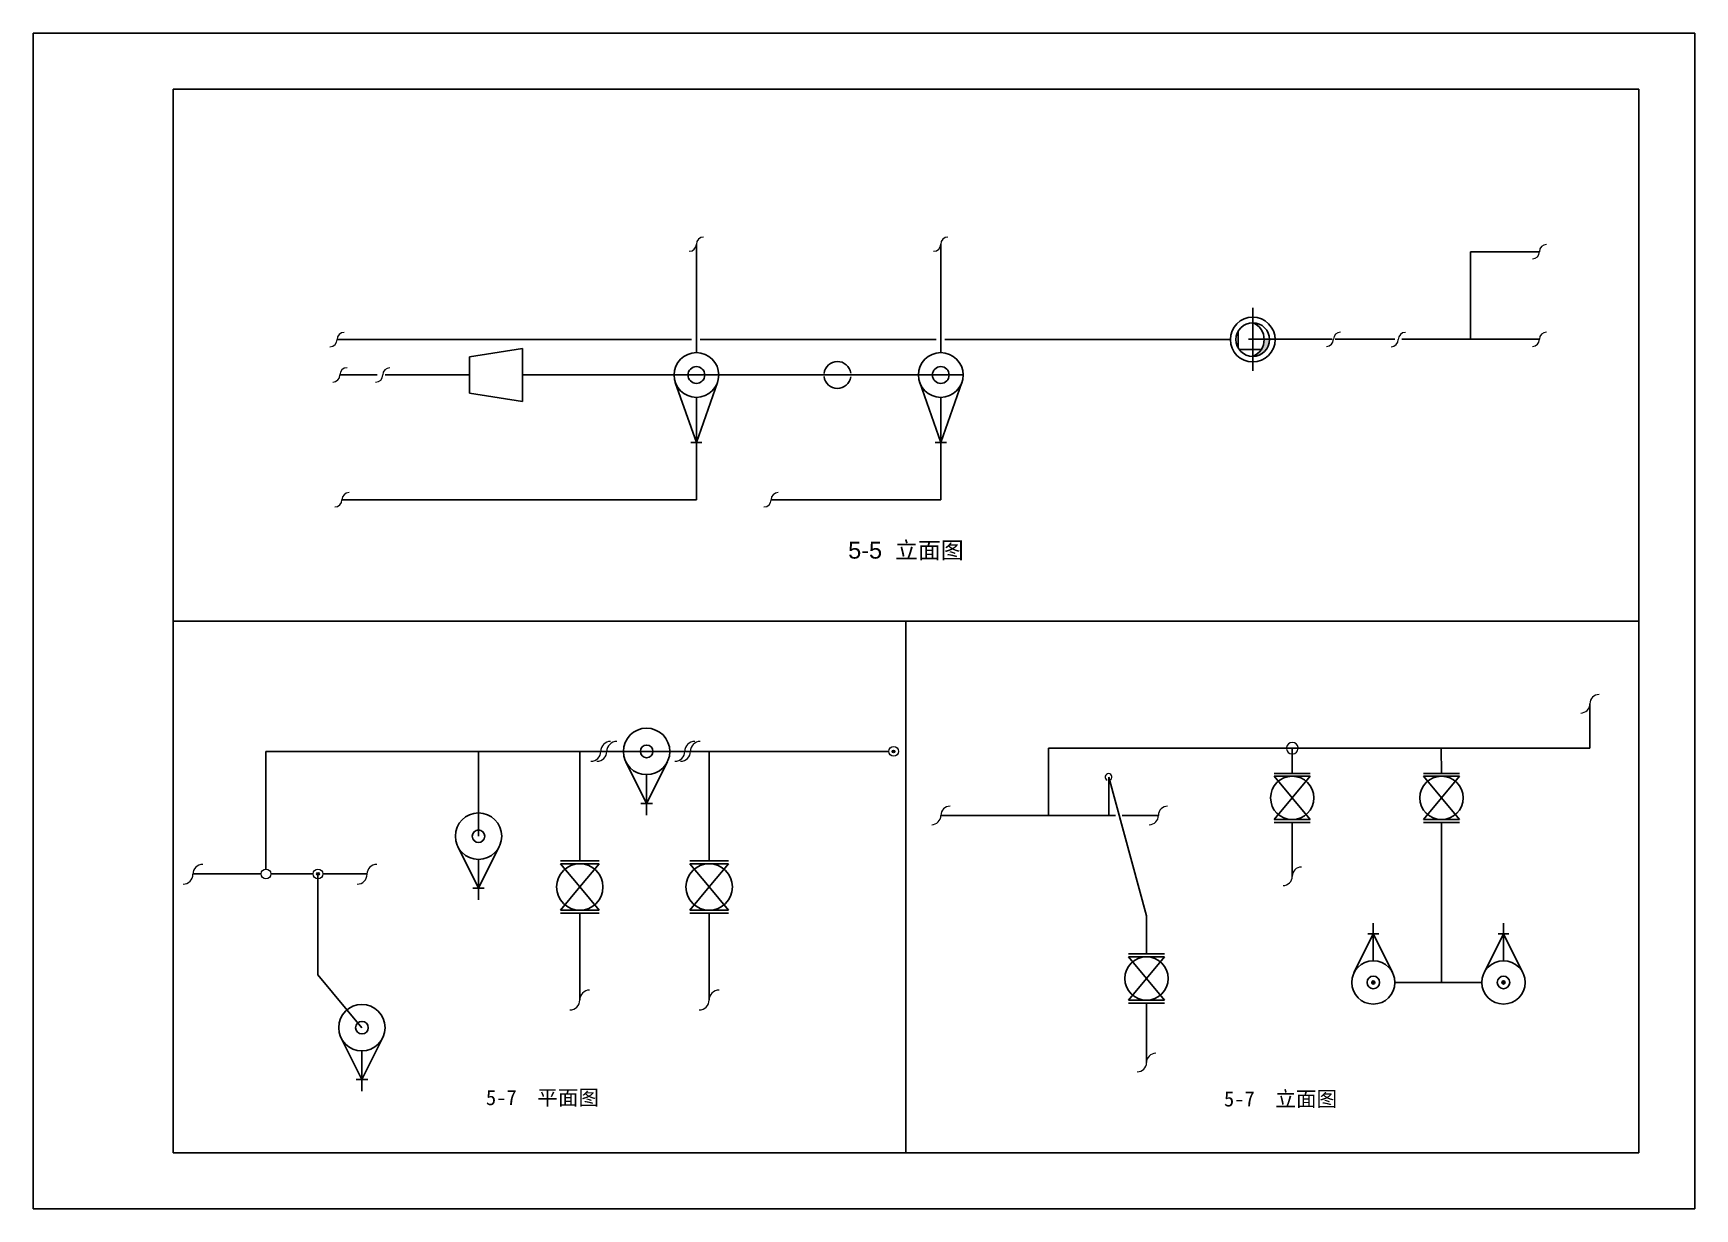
# Model space of a CAD drawing. Header units: millimetres. Extents: x 355 to 652, y 0 to 210.
import ezdxf

# ---------------------------------------------------------------- set-up
doc = ezdxf.new("R2010")
doc.units = ezdxf.units.MM
for name, color, linetype, lineweight in [('图层1', 7, 'Continuous', 15), ('文字', 7, 'Continuous', 15), ('管线', 7, 'Continuous', 30)]:
    doc.layers.add(name, color=color, linetype=linetype, lineweight=lineweight)
doc.styles.get("Standard").update_dxf_attribs({"font": 'arial.ttf'})

# ---------------------------------------------------------------- blocks, each defined once
blk = doc.blocks.new('12')
for centre, start, end in [((45.07, 169.44), 90, 180), ((42.52, 169.44), 270.2091, 0.2091)]:
    blk.add_arc(centre, 1.28, start, end)

msp = doc.modelspace()

# ---------------------------------------------------------------- hatches: boundary and pattern name
h = msp.add_hatch()
h.set_pattern_fill('ANGLE', color=256)
h.set_pattern_definition([(0, (11.186, -14.162), (0, 6.985), [5.08, -1.905]), (90, (11.186, -14.162), (-6.985, 4e-16), [5.08, -1.905])])
h.paths.add_polyline_path([(572.59, 152.28, 0.680866), (572.59, 158.28, 0.414214), (569.59, 155.28, 0.414214)])
h = msp.add_hatch(color=256)
h.dxf.hatch_style = 1
h.paths.add_polyline_path([(572.59, 158.28, -0.304448), (574.63, 155.32), (575.59, 155.32, 0.409999)], flags=16)
h.paths.add_polyline_path([(575.59, 155.28, 0.414214), (572.59, 158.28, -0.680866), (572.59, 152.28, 0.414214)])
h = msp.add_hatch(color=256)
h.dxf.hatch_style = 1
h.paths.add_polyline_path([(594.42, 40.43, 1), (593.85, 40.43, 1)])
h = msp.add_hatch(color=256)
h.dxf.hatch_style = 1
h.paths.add_polyline_path([(617.69, 40.43, 1), (617.13, 40.43, 1)])
at = {"layer": '图层1'}
h = msp.add_hatch(color=256, dxfattribs=at)
h.dxf.hatch_style = 1
h.paths.add_polyline_path([(508.64, 81.7, 1), (508.14, 81.7, 1)])
h = msp.add_hatch(color=256, dxfattribs=at)
h.dxf.hatch_style = 1
h.paths.add_polyline_path([(405.75, 59.82, 1), (405.25, 59.82, 1)])

# ---------------------------------------------------------------- linework, layer by layer
for p, q in [((354.6, 210), (354.6, 200)), ((572.59, 149.68), (572.59, 160.97)), ((572.59, 155.28), (572.59, 159.28)), ((572.59, 159.28), (572.59, 149.68)), ((568.59, 155.28), (566.59, 155.28)), ((572.59, 155.32), (571.85, 155.32)), ((571.85, 155.32), (574.8, 155.32)), ((576.59, 155.32), (578.59, 155.32)), ((432.59, 152.17), (442.03, 153.67)), ((432.59, 152.17), (432.59, 145.73)), ((442.03, 153.67), (442.03, 144.23)), ((432.59, 145.73), (442.03, 144.23)), ((473.14, 136.87), (469.36, 147.63)), ((473.14, 136.87), (476.91, 147.63)), ((516.82, 136.87), (513.05, 147.63)), ((516.82, 136.87), (520.6, 147.63)), ((473.14, 144.95), (473.14, 135.66)), ((516.82, 144.95), (516.82, 135.66)), ((472.14, 136.87), (474.14, 136.87)), ((473.14, 136.87), (472.64, 136.87)), ((515.82, 136.87), (517.82, 136.87)), ((516.82, 136.87), (516.32, 136.87)), ((641.6, 105), (379.6, 105)), ((510.6, 105), (510.6, 10)), ((464.24, 72.41), (460.52, 79.84)), ((464.24, 72.41), (467.95, 79.84)), ((464.24, 77.55), (464.24, 72.41)), ((576.42, 77.78), (582.88, 77.78)), ((579.65, 77.26), (576.42, 77.26)), ((576.42, 77.26), (582.88, 77.26)), ((576.42, 77.26), (579.65, 73.39)), ((579.65, 73.39), (582.88, 77.26)), ((603.1, 77.78), (609.56, 77.78)), ((606.33, 77.26), (603.1, 77.26)), ((603.1, 77.26), (609.56, 77.26)), ((603.1, 77.26), (606.33, 73.39)), ((606.33, 73.39), (609.56, 77.26)), ((465.27, 72.41), (463.2, 72.41)), ((464.24, 72.41), (464.24, 70.34)), ((464.24, 70.34), (464.24, 72.41)), ((464.24, 72.41), (464.93, 72.41)), ((464.93, 72.41), (465.27, 72.41)), ((576.42, 69.52), (579.65, 73.39)), ((579.65, 73.39), (582.88, 69.52)), ((603.1, 69.52), (606.33, 73.39)), ((606.33, 73.39), (609.56, 69.52)), ((576.42, 69.52), (582.88, 69.52)), ((576.42, 69), (582.88, 69)), ((603.1, 69.52), (609.56, 69.52)), ((603.1, 69), (609.56, 69)), ((434.2, 57.26), (430.48, 64.7)), ((434.2, 57.26), (437.91, 64.7)), ((434.2, 62.4), (434.2, 57.26)), ((448.83, 62.18), (455.75, 62.18)), ((452.29, 61.63), (448.83, 61.63)), ((448.83, 61.63), (455.75, 61.63)), ((448.83, 61.63), (452.29, 57.48)), ((452.29, 57.48), (455.75, 61.63)), ((471.96, 62.18), (478.88, 62.18)), ((475.42, 61.63), (471.96, 61.63)), ((471.96, 61.63), (478.88, 61.63)), ((471.96, 61.63), (475.42, 57.48)), ((475.42, 57.48), (478.88, 61.63)), ((435.23, 57.26), (433.16, 57.26)), ((434.2, 57.26), (434.2, 55.19)), ((434.2, 55.19), (434.2, 57.26)), ((434.2, 57.26), (434.89, 57.26)), ((434.89, 57.26), (435.23, 57.26)), ((448.83, 53.33), (452.29, 57.48)), ((452.29, 57.48), (455.75, 53.33)), ((471.96, 53.33), (475.42, 57.48)), ((475.42, 57.48), (478.88, 53.33)), ((448.83, 53.33), (455.75, 53.33)), ((448.83, 52.78), (455.75, 52.78)), ((471.96, 53.33), (478.88, 53.33)), ((471.96, 52.78), (478.88, 52.78)), ((594.14, 49.1), (594.14, 51.04)), ((594.14, 51.04), (594.14, 49.1)), ((617.41, 49.1), (617.41, 51.04)), ((617.41, 51.04), (617.41, 49.1)), ((594.14, 49.1), (590.67, 42.17)), ((593.49, 49.1), (593.17, 49.1)), ((593.17, 49.1), (595.11, 49.1)), ((594.14, 49.1), (593.49, 49.1)), ((594.14, 44.31), (594.14, 49.1)), ((594.14, 49.1), (597.6, 42.17)), ((617.41, 49.1), (613.94, 42.17)), ((616.76, 49.1), (616.44, 49.1)), ((616.44, 49.1), (618.38, 49.1)), ((617.41, 49.1), (616.76, 49.1)), ((617.41, 44.31), (617.41, 49.1)), ((617.41, 49.1), (620.87, 42.17)), ((550.37, 45.52), (556.83, 45.52)), ((553.6, 45), (550.37, 45)), ((550.37, 45), (556.83, 45)), ((550.37, 45), (553.6, 41.13)), ((553.6, 41.13), (556.83, 45)), ((550.37, 37.25), (553.6, 41.13)), ((553.6, 41.13), (556.83, 37.25)), ((550.37, 37.25), (556.83, 37.25)), ((550.37, 36.74), (556.83, 36.74)), ((413.35, 23.07), (409.63, 30.5)), ((413.35, 23.07), (417.06, 30.5)), ((413.35, 28.2), (413.35, 23.07)), ((414.38, 23.07), (412.31, 23.07)), ((413.35, 23.07), (413.35, 20.99)), ((413.35, 20.99), (413.35, 23.07)), ((413.35, 23.07), (414.04, 23.07)), ((414.04, 23.07), (414.38, 23.07)), ((354.6, 0), (354.6, 10)), ((354.6, 0), (379.6, 0)), ((651.6, 0), (641.6, 0))]:
    msp.add_line(p, q)
at = {"lineweight": 30}
for p, q in [((379.6, 10), (379.6, 200)), ((379.6, 200), (641.6, 200)), ((641.6, 10), (641.6, 200)), ((379.6, 10), (641.6, 10))]:
    msp.add_line(p, q, dxfattribs=at)
msp.add_lwpolyline([(354.6, 0), (651.6, 0), (651.6, 210), (354.6, 210)], close=True)
for centre, radius in [((572.59, 155.28), 4), ((572.59, 155.28), 3), ((473.14, 148.95), 4), ((516.82, 148.95), 4), ((473.14, 148.95), 1.5), ((516.82, 148.95), 1.5), ((464.24, 81.7), 4.15), ((464.24, 81.7), 1.12), ((579.65, 73.39), 3.87), ((606.33, 73.39), 3.87), ((434.2, 66.55), 4.15), ((434.2, 66.55), 1.12), ((452.29, 57.48), 4.15), ((475.42, 57.48), 4.15), ((553.6, 41.13), 3.87), ((594.14, 40.43), 3.87), ((617.41, 40.43), 3.87), ((594.14, 40.43), 1.12), ((594.14, 40.43), 0.283), ((617.41, 40.43), 1.12), ((617.41, 40.43), 0.283), ((413.35, 32.35), 4.15), ((413.35, 32.35), 1.12)]:
    msp.add_circle(centre, radius)
for centre, radius, start, end in [((571.41, 155.28), 3.22, 291.5007, 68.4993), ((498.36, 148.95), 2.41, 8.386, 173.1492), ((498.36, 148.95), 2.41, 186.8508, 351.614)]:
    msp.add_arc(centre, radius, start, end)
at = {"layer": '图层1'}
for centre, radius in [((508.39, 81.7), 0.875), ((508.39, 81.7), 0.248), ((396.19, 59.82), 0.875), ((405.5, 59.82), 0.875), ((405.5, 59.82), 0.248)]:
    msp.add_circle(centre, radius, dxfattribs=at)
for centre, radius, start, end in [((579.65, 82.28), 1.04, 7.9307, 171.7576), ((579.65, 82.28), 1.04, 189.6649, 261.9796), ((579.65, 82.28), 1.04, 280.0439, 349.2273), ((546.82, 77.12), 0.615, 291.5418, 246.1267)]:
    msp.add_arc(centre, radius, start, end, dxfattribs=at)
at = {"layer": '管线'}
for p, q in [((473.14, 152.95), (473.14, 172.31)), ((516.82, 152.95), (516.82, 172.31)), ((611.52, 155.32), (611.52, 170.97)), ((611.52, 170.97), (623.84, 170.97)), ((472.25, 155.28), (408.92, 155.28)), ((515.97, 155.28), (473.81, 155.28)), ((568.59, 155.28), (517.53, 155.28)), ((572.59, 155.32), (586.79, 155.32)), ((587.31, 155.32), (597.97, 155.32)), ((599.21, 155.32), (623.84, 155.32)), ((416.1, 148.95), (409.42, 148.95)), ((432.59, 148.95), (417.53, 148.95)), ((520.82, 148.95), (442.03, 148.95)), ((473.14, 135.66), (473.14, 126.66)), ((516.82, 135.66), (516.82, 126.66)), ((473.14, 126.66), (409.79, 126.66)), ((516.82, 126.66), (486.49, 126.66)), ((632.85, 82.28), (632.85, 90.2)), ((396.19, 81.7), (507.52, 81.7)), ((396.19, 81.7), (396.19, 60.7)), ((434.2, 81.7), (434.2, 66.55)), ((452.29, 81.7), (452.29, 62.18)), ((475.42, 81.7), (475.42, 62.18)), ((579.65, 82.28), (536.07, 82.28)), ((536.07, 82.28), (536.07, 70.26)), ((579.65, 77.78), (579.65, 82.28)), ((579.65, 82.28), (632.85, 82.28)), ((606.25, 82.28), (606.33, 77.78)), ((546.85, 70.26), (546.85, 77.12)), ((546.85, 77.12), (553.6, 52.32)), ((516.84, 70.26), (548.07, 70.27)), ((536.07, 70.26), (516.84, 70.26)), ((549.23, 70.27), (555.73, 70.27)), ((579.65, 69), (579.64, 59.38)), ((606.33, 69), (606.33, 40.43)), ((395.31, 59.82), (383.13, 59.82)), ((383.13, 59.82), (395.31, 59.82)), ((397.06, 59.82), (404.62, 59.82)), ((405.5, 59.82), (405.5, 41.76)), ((406.37, 59.82), (414.26, 59.82)), ((452.29, 52.78), (452.29, 37.37)), ((475.42, 52.78), (475.42, 37.37)), ((553.6, 52.32), (553.6, 45.52)), ((405.5, 41.76), (413.35, 32.35)), ((606.33, 40.43), (598.01, 40.43)), ((598.01, 40.43), (613.54, 40.43)), ((553.6, 36.74), (553.6, 26.11))]:
    msp.add_line(p, q, dxfattribs=at)

# ---------------------------------------------------------------- block references
at = {"layer": '图层1'}
for p in [(429.34, 2.88), (473.02, 2.88), (580.04, 1.54), (365.12, -14.16), (543.23, -14.11), (554.81, -14.16), (580.04, -14.11), (365.62, -20.48), (373.28, -20.49), (365.99, -42.78), (442.69, -42.78)]:
    msp.add_blockref('12', p, dxfattribs=at)
for p, xscale, yscale, zscale in [((576.3, -128.57), 1.291165437479937, 1.291165437479937, 1.291165437479937), ((395.47, -152.66), 1.383198989039958, 1.383198989039958, 1.383198989039958), ((396.55, -152.66), 1.383198989039958, 1.383198989039958, 1.383198989039958), ((410.49, -152.66), 1.383198989039958, 1.383198989039958, 1.383198989039958), ((411.5, -152.66), 1.383198989039958, 1.383198989039958, 1.383198989039958), ((460.29, -148.51), 1.291165437479937, 1.291165437479937, 1.291165437479937), ((499.18, -148.51), 1.291165437479937, 1.291165437479937, 1.291165437479937), ((322.56, -174.62), 1.383198989039958, 1.383198989039958, 1.383198989039958), ((353.68, -174.62), 1.383198989039958, 1.383198989039958, 1.383198989039958), ((523.1, -159.39), 1.291165437479937, 1.291165437479937, 1.291165437479937), ((391.71, -197.08), 1.383198989039958, 1.383198989039958, 1.383198989039958), ((414.84, -197.08), 1.383198989039958, 1.383198989039958, 1.383198989039958), ((497.05, -192.66), 1.291165437479937, 1.291165437479937, 1.291165437479937)]:
    msp.add_blockref('12', p, dxfattribs=dict(at, xscale=xscale, yscale=yscale, zscale=zscale))

# ---------------------------------------------------------------- texts
at = {"layer": '文字', "attachment_point": 5}
for s, width, gutter_width, insert, char_height in [('5-5  {\\fSimSun|b0|i0|c134|p2;立面图}', 297, 12.5, (510.6, 117.48), 3), ('{\\fSimSun|b0|i0|c134|p2;5-7  平面图}', 133.65, 11.25, (445.63, 19.71), 2.7), ('{\\fSimSun|b0|i0|c134|p2;5-7  立面图}', 133.65, 11.25, (577.56, 19.48), 2.7)]:
    msp.add_mtext_dynamic_manual_height_columns(s, width=width, gutter_width=gutter_width, heights=[0], dxfattribs=dict(at, insert=insert, char_height=char_height))

doc.saveas('drawing.dxf')
